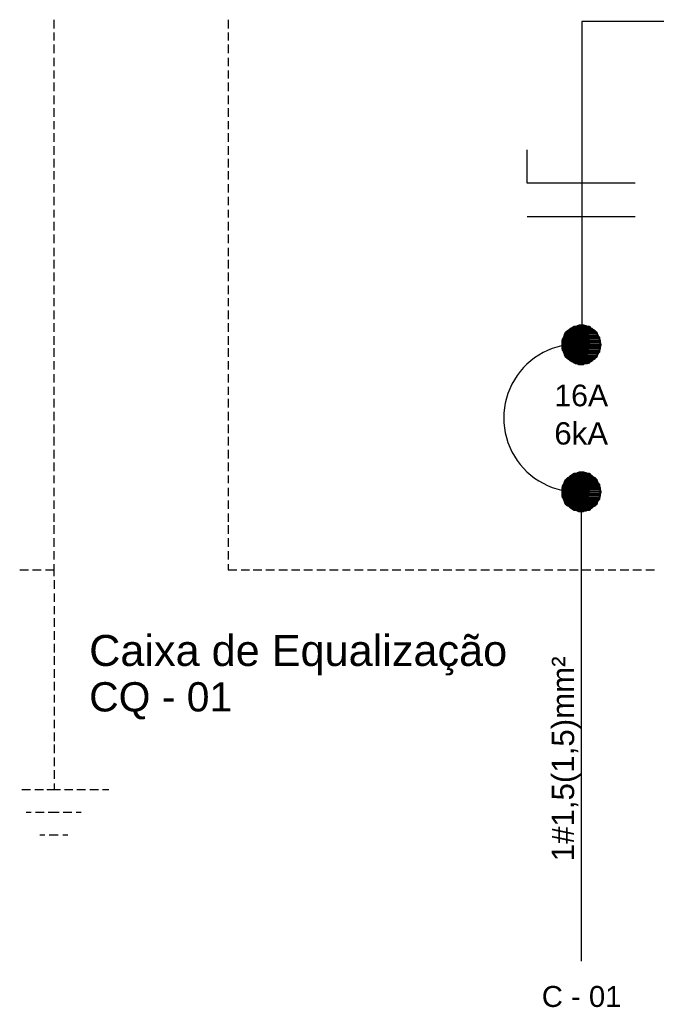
# Model space of a CAD drawing. Header units: millimetres. Extents: x 53 to 176, y -29 to 32.
# Drawn here: x 120.793 to 123.981, y 9.904 to 14.847 of the extents above; entities that cross this region are included whole.
import ezdxf

# ---------------------------------------------------------------- set-up
doc = ezdxf.new("R2010")
doc.units = ezdxf.units.MM
doc.layers.add('13 - Diagrama unifilar', color=7, linetype='Continuous', lineweight=30)
doc.styles.add('Arial0', font='arial.ttf', dxfattribs={"height": 3.14658})

msp = doc.modelspace()

# ---------------------------------------------------------------- hatches: boundary and pattern name
at = {"layer": '13 - Diagrama unifilar', "true_color": 0x000007}
h = msp.add_hatch(color=7, dxfattribs=at)
h.paths.add_polyline_path([(123.6607, 13.2994), (123.5503, 13.2994), (123.6677, 13.2924)])
h.paths.add_polyline_path([(123.5503, 13.2994), (123.6677, 13.2924), (123.5434, 13.2924)])
h = msp.add_hatch(color=7, dxfattribs=at)
h.paths.add_polyline_path([(123.6537, 13.3022), (123.5573, 13.3022), (123.6607, 13.2994)])
h.paths.add_polyline_path([(123.5573, 13.3022), (123.6607, 13.2994), (123.5503, 13.2994)])
h = msp.add_hatch(color=7, dxfattribs=at)
h.paths.add_polyline_path([(123.6467, 13.3092), (123.5685, 13.3092), (123.6537, 13.3022)])
h.paths.add_polyline_path([(123.5685, 13.3092), (123.6537, 13.3022), (123.5573, 13.3022)])
h = msp.add_hatch(color=7, dxfattribs=at)
h.paths.add_polyline_path([(123.6286, 13.3133), (123.5853, 13.3133), (123.6355, 13.3092)])
h.paths.add_polyline_path([(123.5853, 13.3133), (123.6355, 13.3092), (123.5755, 13.3092)])
h = msp.add_hatch(color=7, dxfattribs=at)
h.paths.add_polyline_path([(123.6174, 13.3161), (123.5936, 13.3161), (123.6286, 13.3133)])
h.paths.add_polyline_path([(123.5936, 13.3161), (123.6286, 13.3133), (123.5853, 13.3133)])
h = msp.add_hatch(color=7, dxfattribs=at)
h.paths.add_polyline_path([(123.697, 13.2491), (123.514, 13.2491), (123.6998, 13.2379)])
h.paths.add_polyline_path([(123.514, 13.2491), (123.6998, 13.2379), (123.5112, 13.2379)])
h = msp.add_hatch(color=7, dxfattribs=at)
h.paths.add_polyline_path([(123.697, 13.2561), (123.5182, 13.2561), (123.697, 13.2491)])
h.paths.add_polyline_path([(123.5182, 13.2561), (123.697, 13.2491), (123.514, 13.2491)])
h = msp.add_hatch(color=7, dxfattribs=at)
h.paths.add_polyline_path([(123.69, 13.2631), (123.521, 13.2631), (123.697, 13.2561)])
h.paths.add_polyline_path([(123.521, 13.2631), (123.697, 13.2561), (123.5182, 13.2561)])
h = msp.add_hatch(color=7, dxfattribs=at)
h.paths.add_polyline_path([(123.6858, 13.2742), (123.5252, 13.2742), (123.69, 13.2631)])
h.paths.add_polyline_path([(123.5252, 13.2742), (123.69, 13.2631), (123.521, 13.2631)])
h = msp.add_hatch(color=7, dxfattribs=at)
h.paths.add_polyline_path([(123.683, 13.2812), (123.528, 13.2812), (123.6858, 13.2742)])
h.paths.add_polyline_path([(123.528, 13.2812), (123.6858, 13.2742), (123.5252, 13.2742)])
h = msp.add_hatch(color=7, dxfattribs=at)
h.paths.add_polyline_path([(123.6746, 13.2882), (123.5364, 13.2882), (123.683, 13.2812)])
h.paths.add_polyline_path([(123.5364, 13.2882), (123.683, 13.2812), (123.528, 13.2812)])
h = msp.add_hatch(color=7, dxfattribs=at)
h.paths.add_polyline_path([(123.6677, 13.2924), (123.5434, 13.2924), (123.6746, 13.2882)])
h.paths.add_polyline_path([(123.5434, 13.2924), (123.6746, 13.2882), (123.5364, 13.2882)])
h = msp.add_hatch(color=7, dxfattribs=at)
h.paths.add_polyline_path([(123.6998, 13.2379), (123.5112, 13.2379), (123.6998, 13.2309)])
h.paths.add_polyline_path([(123.5112, 13.2379), (123.6998, 13.2309), (123.5112, 13.2309)])
h = msp.add_hatch(color=7, dxfattribs=at)
h.paths.add_polyline_path([(123.6998, 13.2309), (123.5112, 13.2309), (123.704, 13.2198)])
h.paths.add_polyline_path([(123.5112, 13.2309), (123.704, 13.2198), (123.5112, 13.2198)])
h = msp.add_hatch(color=7, dxfattribs=at)
h.paths.add_polyline_path([(123.704, 13.2198), (123.5112, 13.2198), (123.6998, 13.21)])
h.paths.add_polyline_path([(123.5112, 13.2198), (123.6998, 13.21), (123.5112, 13.21)])
h = msp.add_hatch(color=7, dxfattribs=at)
h.paths.add_polyline_path([(123.6998, 13.21), (123.5112, 13.21), (123.6998, 13.203)])
h.paths.add_polyline_path([(123.5112, 13.21), (123.6998, 13.203), (123.5112, 13.203)])
h = msp.add_hatch(color=7, dxfattribs=at)
h.paths.add_polyline_path([(123.6998, 13.203), (123.5112, 13.203), (123.697, 13.1918)])
h.paths.add_polyline_path([(123.5112, 13.203), (123.697, 13.1918), (123.514, 13.1918)])
h = msp.add_hatch(color=7, dxfattribs=at)
h.paths.add_polyline_path([(123.697, 13.1918), (123.514, 13.1918), (123.697, 13.1848)])
h.paths.add_polyline_path([(123.514, 13.1918), (123.697, 13.1848), (123.5182, 13.1848)])
h = msp.add_hatch(color=7, dxfattribs=at)
h.paths.add_polyline_path([(123.697, 13.1848), (123.5182, 13.1848), (123.69, 13.1779)])
h.paths.add_polyline_path([(123.5182, 13.1848), (123.69, 13.1779), (123.521, 13.1779)])
h = msp.add_hatch(color=7, dxfattribs=at)
h.paths.add_polyline_path([(123.69, 13.1779), (123.521, 13.1779), (123.6858, 13.1667)])
h.paths.add_polyline_path([(123.521, 13.1779), (123.6858, 13.1667), (123.5252, 13.1667)])
h = msp.add_hatch(color=7, dxfattribs=at)
h.paths.add_polyline_path([(123.6858, 13.1667), (123.5252, 13.1667), (123.683, 13.1597)])
h.paths.add_polyline_path([(123.5252, 13.1667), (123.683, 13.1597), (123.528, 13.1597)])
h = msp.add_hatch(color=7, dxfattribs=at)
h.paths.add_polyline_path([(123.683, 13.1597), (123.528, 13.1597), (123.6746, 13.1527)])
h.paths.add_polyline_path([(123.528, 13.1597), (123.6746, 13.1527), (123.5364, 13.1527)])
h = msp.add_hatch(color=7, dxfattribs=at)
h.paths.add_polyline_path([(123.6746, 13.1527), (123.5364, 13.1527), (123.6677, 13.1485)])
h.paths.add_polyline_path([(123.5364, 13.1527), (123.6677, 13.1485), (123.5434, 13.1485)])
h = msp.add_hatch(color=7, dxfattribs=at)
h.paths.add_polyline_path([(123.6677, 13.1485), (123.5434, 13.1485), (123.6607, 13.1415)])
h.paths.add_polyline_path([(123.5434, 13.1485), (123.6607, 13.1415), (123.5503, 13.1415)])
h = msp.add_hatch(color=7, dxfattribs=at)
h.paths.add_polyline_path([(123.6607, 13.1415), (123.5503, 13.1415), (123.6537, 13.1373)])
h.paths.add_polyline_path([(123.5503, 13.1415), (123.6537, 13.1373), (123.5573, 13.1373)])
h = msp.add_hatch(color=7, dxfattribs=at)
h.paths.add_polyline_path([(123.6537, 13.1373), (123.5573, 13.1373), (123.6467, 13.1304)])
h.paths.add_polyline_path([(123.5573, 13.1373), (123.6467, 13.1304), (123.5685, 13.1304)])
h = msp.add_hatch(color=7, dxfattribs=at)
h.paths.add_polyline_path([(123.6467, 13.1304), (123.5685, 13.1304), (123.6355, 13.1276)])
h.paths.add_polyline_path([(123.5685, 13.1304), (123.6355, 13.1276), (123.5755, 13.1276)])
h = msp.add_hatch(color=7, dxfattribs=at)
h.paths.add_polyline_path([(123.5853, 13.1276), (123.5936, 13.1234), (123.6174, 13.1234)])
h.paths.add_polyline_path([(123.5936, 13.1234), (123.6174, 13.1234), (123.6104, 13.1234)])
for points in [[(123.5853, 13.1276), (123.6286, 13.1276), (123.6174, 13.1234)], [(123.5853, 12.3901), (123.6286, 12.3901), (123.6174, 12.3873)]]:
    msp.add_hatch(color=7, dxfattribs=at).paths.add_polyline_path(points)
h = msp.add_hatch(color=7, dxfattribs=at)
h.paths.add_polyline_path([(123.6607, 12.5619), (123.5503, 12.5619), (123.6677, 12.5549)])
h.paths.add_polyline_path([(123.5503, 12.5619), (123.6677, 12.5549), (123.5434, 12.5549)])
h = msp.add_hatch(color=7, dxfattribs=at)
h.paths.add_polyline_path([(123.6537, 12.5661), (123.5573, 12.5661), (123.6607, 12.5619)])
h.paths.add_polyline_path([(123.5573, 12.5661), (123.6607, 12.5619), (123.5503, 12.5619)])
h = msp.add_hatch(color=7, dxfattribs=at)
h.paths.add_polyline_path([(123.6467, 12.5731), (123.5685, 12.5731), (123.6537, 12.5661)])
h.paths.add_polyline_path([(123.5685, 12.5731), (123.6537, 12.5661), (123.5573, 12.5661)])
h = msp.add_hatch(color=7, dxfattribs=at)
h.paths.add_polyline_path([(123.6286, 12.5772), (123.5853, 12.5772), (123.6355, 12.5731)])
h.paths.add_polyline_path([(123.5853, 12.5772), (123.6355, 12.5731), (123.5755, 12.5731)])
h = msp.add_hatch(color=7, dxfattribs=at)
h.paths.add_polyline_path([(123.6174, 12.58), (123.5936, 12.58), (123.6286, 12.5772)])
h.paths.add_polyline_path([(123.5936, 12.58), (123.6286, 12.5772), (123.5853, 12.5772)])
h = msp.add_hatch(color=7, dxfattribs=at)
h.paths.add_polyline_path([(123.697, 12.5116), (123.514, 12.5116), (123.6998, 12.5018)])
h.paths.add_polyline_path([(123.514, 12.5116), (123.6998, 12.5018), (123.5112, 12.5018)])
h = msp.add_hatch(color=7, dxfattribs=at)
h.paths.add_polyline_path([(123.697, 12.52), (123.5182, 12.52), (123.697, 12.5116)])
h.paths.add_polyline_path([(123.5182, 12.52), (123.697, 12.5116), (123.514, 12.5116)])
h = msp.add_hatch(color=7, dxfattribs=at)
h.paths.add_polyline_path([(123.69, 12.527), (123.521, 12.527), (123.697, 12.52)])
h.paths.add_polyline_path([(123.521, 12.527), (123.697, 12.52), (123.5182, 12.52)])
h = msp.add_hatch(color=7, dxfattribs=at)
h.paths.add_polyline_path([(123.6858, 12.5367), (123.5252, 12.5367), (123.69, 12.527)])
h.paths.add_polyline_path([(123.5252, 12.5367), (123.69, 12.527), (123.521, 12.527)])
h = msp.add_hatch(color=7, dxfattribs=at)
h.paths.add_polyline_path([(123.683, 12.5437), (123.528, 12.5437), (123.6858, 12.5367)])
h.paths.add_polyline_path([(123.528, 12.5437), (123.6858, 12.5367), (123.5252, 12.5367)])
h = msp.add_hatch(color=7, dxfattribs=at)
h.paths.add_polyline_path([(123.6746, 12.5521), (123.5364, 12.5521), (123.683, 12.5437)])
h.paths.add_polyline_path([(123.5364, 12.5521), (123.683, 12.5437), (123.528, 12.5437)])
h = msp.add_hatch(color=7, dxfattribs=at)
h.paths.add_polyline_path([(123.6677, 12.5549), (123.5434, 12.5549), (123.6746, 12.5521)])
h.paths.add_polyline_path([(123.5434, 12.5549), (123.6746, 12.5521), (123.5364, 12.5521)])
h = msp.add_hatch(color=7, dxfattribs=at)
h.paths.add_polyline_path([(123.6998, 12.5018), (123.5112, 12.5018), (123.6998, 12.4948)])
h.paths.add_polyline_path([(123.5112, 12.5018), (123.6998, 12.4948), (123.5112, 12.4948)])
h = msp.add_hatch(color=7, dxfattribs=at)
h.paths.add_polyline_path([(123.6998, 12.4948), (123.5112, 12.4948), (123.704, 12.4837)])
h.paths.add_polyline_path([(123.5112, 12.4948), (123.704, 12.4837), (123.5112, 12.4837)])
h = msp.add_hatch(color=7, dxfattribs=at)
h.paths.add_polyline_path([(123.704, 12.4837), (123.5112, 12.4837), (123.6998, 12.4725)])
h.paths.add_polyline_path([(123.5112, 12.4837), (123.6998, 12.4725), (123.5112, 12.4725)])
h = msp.add_hatch(color=7, dxfattribs=at)
h.paths.add_polyline_path([(123.6998, 12.4725), (123.5112, 12.4725), (123.6998, 12.4655)])
h.paths.add_polyline_path([(123.5112, 12.4725), (123.6998, 12.4655), (123.5112, 12.4655)])
h = msp.add_hatch(color=7, dxfattribs=at)
h.paths.add_polyline_path([(123.6998, 12.4655), (123.5112, 12.4655), (123.697, 12.4543)])
h.paths.add_polyline_path([(123.5112, 12.4655), (123.697, 12.4543), (123.514, 12.4543)])
h = msp.add_hatch(color=7, dxfattribs=at)
h.paths.add_polyline_path([(123.697, 12.4543), (123.514, 12.4543), (123.697, 12.4474)])
h.paths.add_polyline_path([(123.514, 12.4543), (123.697, 12.4474), (123.5182, 12.4474)])
h = msp.add_hatch(color=7, dxfattribs=at)
h.paths.add_polyline_path([(123.697, 12.4474), (123.5182, 12.4474), (123.69, 12.4404)])
h.paths.add_polyline_path([(123.5182, 12.4474), (123.69, 12.4404), (123.521, 12.4404)])
h = msp.add_hatch(color=7, dxfattribs=at)
h.paths.add_polyline_path([(123.69, 12.4404), (123.521, 12.4404), (123.6858, 12.4306)])
h.paths.add_polyline_path([(123.521, 12.4404), (123.6858, 12.4306), (123.5252, 12.4306)])
h = msp.add_hatch(color=7, dxfattribs=at)
h.paths.add_polyline_path([(123.6858, 12.4306), (123.5252, 12.4306), (123.683, 12.4222)])
h.paths.add_polyline_path([(123.5252, 12.4306), (123.683, 12.4222), (123.528, 12.4222)])
h = msp.add_hatch(color=7, dxfattribs=at)
h.paths.add_polyline_path([(123.683, 12.4222), (123.528, 12.4222), (123.6746, 12.4152)])
h.paths.add_polyline_path([(123.528, 12.4222), (123.6746, 12.4152), (123.5364, 12.4152)])
h = msp.add_hatch(color=7, dxfattribs=at)
h.paths.add_polyline_path([(123.6746, 12.4152), (123.5364, 12.4152), (123.6677, 12.4124)])
h.paths.add_polyline_path([(123.5364, 12.4152), (123.6677, 12.4124), (123.5434, 12.4124)])
h = msp.add_hatch(color=7, dxfattribs=at)
h.paths.add_polyline_path([(123.6677, 12.4124), (123.5434, 12.4124), (123.6607, 12.4054)])
h.paths.add_polyline_path([(123.5434, 12.4124), (123.6607, 12.4054), (123.5503, 12.4054)])
h = msp.add_hatch(color=7, dxfattribs=at)
h.paths.add_polyline_path([(123.6607, 12.4054), (123.5503, 12.4054), (123.6537, 12.4013)])
h.paths.add_polyline_path([(123.5503, 12.4054), (123.6537, 12.4013), (123.5573, 12.4013)])
h = msp.add_hatch(color=7, dxfattribs=at)
h.paths.add_polyline_path([(123.6537, 12.4013), (123.5573, 12.4013), (123.6467, 12.3943)])
h.paths.add_polyline_path([(123.5573, 12.4013), (123.6467, 12.3943), (123.5685, 12.3943)])
h = msp.add_hatch(color=7, dxfattribs=at)
h.paths.add_polyline_path([(123.6355, 12.3943), (123.5755, 12.3943), (123.6286, 12.3901)])
h.paths.add_polyline_path([(123.5755, 12.3943), (123.6286, 12.3901), (123.5853, 12.3901)])
h = msp.add_hatch(color=7, dxfattribs=at)
h.paths.add_polyline_path([(123.5853, 12.3901), (123.5936, 12.3873), (123.6174, 12.3873)])
h.paths.add_polyline_path([(123.5936, 12.3873), (123.6174, 12.3873), (123.6104, 12.3873)])

# ---------------------------------------------------------------- linework, layer by layer
at = {"layer": '13 - Diagrama unifilar', "color": 6, "linetype": 'Continuous', "lineweight": 20, "true_color": 0x000006}
for points in [[(120.9649, 14.8037), (120.9649, 14.847), (120.9649, 14.847)], [(121.8379, 14.847), (121.8379, 14.8037), (121.8379, 14.8037)], [(120.9649, 14.7436), (120.9649, 14.7827), (120.9649, 14.7827)], [(121.8379, 14.7827), (121.8379, 14.7436), (121.8379, 14.7436)], [(120.9649, 14.6794), (120.9649, 14.7227), (120.9649, 14.7227)], [(121.8379, 14.7227), (121.8379, 14.6794), (121.8379, 14.6794)], [(120.9649, 14.6151), (120.9649, 14.657), (120.9649, 14.657)], [(121.8379, 14.657), (121.8379, 14.6151), (121.8379, 14.6151)], [(120.9649, 14.5537), (120.9649, 14.5928), (120.9649, 14.5928)], [(121.8379, 14.5928), (121.8379, 14.5537), (121.8379, 14.5537)], [(120.9649, 14.4894), (120.9649, 14.5327), (120.9649, 14.5327)], [(121.8379, 14.5327), (121.8379, 14.4894), (121.8379, 14.4894)], [(120.9649, 14.4252), (120.9649, 14.4685), (120.9649, 14.4685)], [(121.8379, 14.4685), (121.8379, 14.4252), (121.8379, 14.4252)], [(120.9649, 14.3609), (120.9649, 14.4042), (120.9649, 14.4042)], [(121.8379, 14.4042), (121.8379, 14.3609), (121.8379, 14.3609)], [(120.9649, 14.2995), (120.9649, 14.34), (120.9649, 14.34)], [(121.8379, 14.34), (121.8379, 14.2995), (121.8379, 14.2995)], [(120.9649, 14.2352), (120.9649, 14.2785), (120.9649, 14.2785)], [(121.8379, 14.2785), (121.8379, 14.2352), (121.8379, 14.2352)], [(120.9649, 14.171), (120.9649, 14.2142), (120.9649, 14.2142)], [(121.8379, 14.2142), (121.8379, 14.171), (121.8379, 14.171)], [(120.9649, 14.1067), (120.9649, 14.15), (120.9649, 14.15)], [(121.8379, 14.15), (121.8379, 14.1067), (121.8379, 14.1067)], [(120.9649, 14.0466), (120.9649, 14.0885), (120.9649, 14.0885)], [(121.8379, 14.0885), (121.8379, 14.0466), (121.8379, 14.0466)], [(120.9649, 13.9824), (120.9649, 14.0243), (120.9649, 14.0243)], [(121.8379, 14.0243), (121.8379, 13.9824), (121.8379, 13.9824)], [(120.9649, 13.9181), (120.9649, 13.96), (120.9649, 13.96)], [(121.8379, 13.96), (121.8379, 13.9181), (121.8379, 13.9181)], [(120.9649, 13.8567), (120.9649, 13.8958), (120.9649, 13.8958)], [(121.8379, 13.8958), (121.8379, 13.8567), (121.8379, 13.8567)], [(120.9649, 13.7924), (120.9649, 13.8357), (120.9649, 13.8357)], [(121.8379, 13.8357), (121.8379, 13.7924), (121.8379, 13.7924)], [(120.9649, 13.7282), (120.9649, 13.7715), (120.9649, 13.7715)], [(121.8379, 13.7715), (121.8379, 13.7282), (121.8379, 13.7282)], [(120.9649, 13.6639), (120.9649, 13.7058), (120.9649, 13.7058)], [(121.8379, 13.7058), (121.8379, 13.6639), (121.8379, 13.6639)], [(120.9649, 13.6025), (120.9649, 13.6458), (120.9649, 13.6458)], [(121.8379, 13.6458), (121.8379, 13.6025), (121.8379, 13.6025)], [(120.9649, 13.5382), (120.9649, 13.5815), (120.9649, 13.5815)], [(121.8379, 13.5815), (121.8379, 13.5382), (121.8379, 13.5382)], [(120.9649, 13.474), (120.9649, 13.5173), (120.9649, 13.5173)], [(121.8379, 13.5173), (121.8379, 13.474), (121.8379, 13.474)], [(120.9649, 13.4139), (120.9649, 13.453), (120.9649, 13.453)], [(121.8379, 13.453), (121.8379, 13.4139), (121.8379, 13.4139)], [(120.9649, 13.3483), (120.9649, 13.3916), (120.9649, 13.3916)], [(121.8379, 13.3916), (121.8379, 13.3483), (121.8379, 13.3483)], [(120.9649, 13.284), (120.9649, 13.3273), (120.9649, 13.3273)], [(121.8379, 13.3273), (121.8379, 13.284), (121.8379, 13.284)], [(120.9649, 13.2198), (120.9649, 13.2631), (120.9649, 13.2631)], [(121.8379, 13.2631), (121.8379, 13.2198), (121.8379, 13.2198)], [(120.9649, 13.1597), (120.9649, 13.203), (120.9649, 13.203)], [(121.8379, 13.203), (121.8379, 13.1597), (121.8379, 13.1597)], [(120.9649, 13.0954), (120.9649, 13.1373), (120.9649, 13.1373)], [(121.8379, 13.1373), (121.8379, 13.0954), (121.8379, 13.0954)], [(120.9649, 13.0312), (120.9649, 13.0731), (120.9649, 13.0731)], [(121.8379, 13.0731), (121.8379, 13.0312), (121.8379, 13.0312)], [(120.9649, 12.9697), (120.9649, 13.0088), (120.9649, 13.0088)], [(121.8379, 13.0088), (121.8379, 12.9697), (121.8379, 12.9697)], [(120.9649, 12.9055), (120.9649, 12.9488), (120.9649, 12.9488)], [(121.8379, 12.9488), (121.8379, 12.9055), (121.8379, 12.9055)], [(120.9649, 12.8412), (120.9649, 12.8845), (120.9649, 12.8845)], [(121.8379, 12.8845), (121.8379, 12.8412), (121.8379, 12.8412)], [(120.9649, 12.777), (120.9649, 12.8203), (120.9649, 12.8203)], [(121.8379, 12.8203), (121.8379, 12.777), (121.8379, 12.777)], [(120.9649, 12.7155), (120.9649, 12.7588), (120.9649, 12.7588)], [(121.8379, 12.7588), (121.8379, 12.7155), (121.8379, 12.7155)], [(120.9649, 12.6513), (120.9649, 12.6946), (120.9649, 12.6946)], [(121.8379, 12.6946), (121.8379, 12.6513), (121.8379, 12.6513)], [(120.9649, 12.587), (120.9649, 12.6303), (120.9649, 12.6303)], [(121.8379, 12.6303), (121.8379, 12.587), (121.8379, 12.587)], [(120.9649, 12.527), (120.9649, 12.5661), (120.9649, 12.5661)], [(121.8379, 12.5661), (121.8379, 12.527), (121.8379, 12.527)], [(120.9649, 12.4627), (120.9649, 12.5046), (120.9649, 12.5046)], [(121.8379, 12.5046), (121.8379, 12.4627), (121.8379, 12.4627)], [(120.9649, 12.3985), (120.9649, 12.4404), (120.9649, 12.4404)], [(121.8379, 12.4404), (121.8379, 12.3985), (121.8379, 12.3985)], [(120.9649, 12.3328), (120.9649, 12.3761), (120.9649, 12.3761)], [(121.8379, 12.3761), (121.8379, 12.3328), (121.8379, 12.3328)], [(120.9649, 12.2728), (120.9649, 12.3161), (120.9649, 12.3161)], [(121.8379, 12.3161), (121.8379, 12.2728), (121.8379, 12.2728)], [(120.9649, 12.2085), (120.9649, 12.2518), (120.9649, 12.2518)], [(121.8379, 12.2518), (121.8379, 12.2085), (121.8379, 12.2085)], [(120.9649, 12.1443), (120.9649, 12.1862), (120.9649, 12.1862)], [(121.8379, 12.1862), (121.8379, 12.1443), (121.8379, 12.1443)], [(120.9649, 12.094), (120.9649, 12.1219), (120.9649, 12.1219)], [(121.8379, 12.1219), (121.8379, 12.094), (121.8798, 12.094)], [(120.7931, 12.094), (120.8364, 12.094), (120.8364, 12.094)], [(120.8574, 12.094), (120.9007, 12.094), (120.9007, 12.094)], [(120.9216, 12.094), (120.9649, 12.094), (120.9649, 12.094)], [(120.9649, 12.0618), (120.9649, 12.094), (120.9635, 12.0954)], [(121.9022, 12.094), (121.9441, 12.094), (121.9441, 12.094)], [(121.9622, 12.094), (122.0055, 12.094), (122.0055, 12.094)], [(122.0265, 12.094), (122.0698, 12.094), (122.0698, 12.094)], [(122.0907, 12.094), (122.134, 12.094), (122.134, 12.094)], [(122.155, 12.094), (122.1955, 12.094), (122.1955, 12.094)], [(122.2164, 12.094), (122.2597, 12.094), (122.2597, 12.094)], [(122.2807, 12.094), (122.324, 12.094), (122.324, 12.094)], [(122.3449, 12.094), (122.3882, 12.094), (122.3882, 12.094)], [(122.4092, 12.094), (122.4483, 12.094), (122.4483, 12.094)], [(122.4706, 12.094), (122.5125, 12.094), (122.5125, 12.094)], [(122.5349, 12.094), (122.5782, 12.094), (122.5782, 12.094)], [(122.5991, 12.094), (122.6383, 12.094), (122.6383, 12.094)], [(122.6592, 12.094), (122.7025, 12.094), (122.7025, 12.094)], [(122.7235, 12.094), (122.7668, 12.094), (122.7668, 12.094)], [(122.7891, 12.094), (122.831, 12.094), (122.831, 12.094)], [(122.8534, 12.094), (122.8925, 12.094), (122.8925, 12.094)], [(122.9134, 12.094), (122.9567, 12.094), (122.9567, 12.094)], [(122.9777, 12.094), (123.021, 12.094), (123.021, 12.094)], [(123.0419, 12.094), (123.081, 12.094), (123.081, 12.094)], [(123.1034, 12.094), (123.1467, 12.094), (123.1467, 12.094)], [(123.1676, 12.094), (123.2109, 12.094), (123.2109, 12.094)], [(123.2319, 12.094), (123.2752, 12.094), (123.2752, 12.094)], [(123.2961, 12.094), (123.3352, 12.094), (123.3352, 12.094)], [(123.3576, 12.094), (123.3995, 12.094), (123.3995, 12.094)], [(123.4218, 12.094), (123.4637, 12.094), (123.4637, 12.094)], [(123.4861, 12.094), (123.528, 12.094), (123.528, 12.094)], [(123.5461, 12.094), (123.5894, 12.094), (123.5894, 12.094)], [(123.6104, 12.094), (123.6537, 12.094), (123.6537, 12.094)], [(123.6746, 12.094), (123.7179, 12.094), (123.7179, 12.094)], [(123.7403, 12.094), (123.7794, 12.094), (123.7794, 12.094)], [(123.8004, 12.094), (123.8437, 12.094), (123.8437, 12.094)], [(123.8646, 12.094), (123.9079, 12.094), (123.9079, 12.094)], [(123.9289, 12.094), (123.9722, 12.094), (123.9722, 12.094)], [(120.9649, 12.0409), (120.9649, 11.9976), (120.9649, 11.9976)], [(120.9649, 11.9752), (120.9649, 11.9333), (120.9649, 11.9333)], [(120.9649, 11.911), (120.9649, 11.8719), (120.9649, 11.8719)], [(120.9649, 11.8509), (120.9649, 11.8076), (120.9649, 11.8076)], [(120.9649, 11.7867), (120.9649, 11.7434), (120.9649, 11.7434)], [(120.9649, 11.7224), (120.9649, 11.6791), (120.9649, 11.6791)], [(120.9649, 11.661), (120.9649, 11.6177), (120.9649, 11.6177)], [(120.9649, 11.5967), (120.9649, 11.5534), (120.9649, 11.5534)], [(120.9649, 11.5325), (120.9649, 11.4892), (120.9649, 11.4892)], [(120.9649, 11.4682), (120.9649, 11.4291), (120.9649, 11.4291)], [(120.9649, 11.4068), (120.9649, 11.3649), (120.9649, 11.3649)], [(120.9649, 11.3425), (120.9649, 11.3006), (120.9649, 11.3006)], [(120.9649, 11.2783), (120.9649, 11.2364), (120.9649, 11.2364)], [(120.9649, 11.2182), (120.9649, 11.1749), (120.9649, 11.1749)], [(120.9649, 11.154), (120.9649, 11.1107), (120.9649, 11.1107)], [(120.9649, 11.0897), (120.9649, 11.0464), (120.9649, 11.0464)], [(120.9649, 11.0241), (120.9649, 10.9919), (120.9649, 10.9919)], [(120.8462, 10.9919), (120.8043, 10.9919), (120.8043, 10.9919)], [(120.9119, 10.9919), (120.8686, 10.9919), (120.8686, 10.9919)], [(120.9971, 10.9919), (120.9649, 10.9919), (120.9286, 10.9919)], [(121.0585, 10.9919), (121.018, 10.9919), (121.018, 10.9919)], [(121.1228, 10.9919), (121.0795, 10.9919), (121.0795, 10.9919)], [(121.187, 10.9919), (121.1437, 10.9919), (121.1437, 10.9919)], [(121.2401, 10.9919), (121.208, 10.9919), (121.208, 10.9919)], [(120.8504, 10.8788), (120.8253, 10.8788), (120.8253, 10.8788)], [(120.9147, 10.8788), (120.8714, 10.8788), (120.8714, 10.8788)], [(120.9901, 10.8788), (120.9649, 10.8788), (120.9356, 10.8788)], [(121.0543, 10.8788), (121.011, 10.8788), (121.011, 10.8788)], [(121.1004, 10.8788), (121.0753, 10.8788), (121.0753, 10.8788)], [(120.9188, 10.7643), (120.8937, 10.7643), (120.8937, 10.7643)], [(120.9859, 10.7643), (120.9649, 10.7643), (120.9398, 10.7643)], [(121.0334, 10.7643), (121.0082, 10.7643), (121.0082, 10.7643)]]:
    msp.add_lwpolyline(points, dxfattribs=at)
at = {"layer": '13 - Diagrama unifilar', "color": 7, "linetype": 'Continuous', "lineweight": 9, "true_color": 0x000007}
msp.add_lwpolyline([(132.7187, 14.8386), (123.609, 14.8386), (123.609, 13.2184)], dxfattribs=at)
at = {"layer": '13 - Diagrama unifilar', "color": 7, "linetype": 'Continuous', "lineweight": 20, "true_color": 0x000007}
for points in [[(123.8758, 14.0285), (123.6076, 14.0285), (123.3352, 14.0285), (123.3352, 14.1961)], [(123.8758, 13.8609), (123.6076, 13.8609), (123.3352, 13.8609)], [(123.6076, 10.1343), (123.6076, 12.4837), (123.6076, 12.4837)]]:
    msp.add_lwpolyline(points, dxfattribs=at)
at = {"layer": '13 - Diagrama unifilar', "color": 7, "linetype": 'Continuous', "lineweight": -2, "true_color": 0x000007}
for points in [[(123.5503, 13.2994), (123.6677, 13.2924), (123.5434, 13.2924)], [(123.5573, 13.3022), (123.6607, 13.2994), (123.5503, 13.2994)], [(123.6607, 13.2994), (123.5503, 13.2994), (123.6677, 13.2924)], [(123.5685, 13.3092), (123.6537, 13.3022), (123.5573, 13.3022)], [(123.6537, 13.3022), (123.5573, 13.3022), (123.6607, 13.2994)], [(123.5755, 13.3092), (123.6467, 13.3092), (123.5685, 13.3092)], [(123.6467, 13.3092), (123.5685, 13.3092), (123.6537, 13.3022)], [(123.5853, 13.3133), (123.6355, 13.3092), (123.5755, 13.3092)], [(123.6355, 13.3092), (123.5755, 13.3092), (123.6467, 13.3092)], [(123.5936, 13.3161), (123.6286, 13.3133), (123.5853, 13.3133)], [(123.6286, 13.3133), (123.5853, 13.3133), (123.6355, 13.3092)], [(123.6104, 13.3161), (123.6174, 13.3161), (123.5936, 13.3161)], [(123.6174, 13.3161), (123.5936, 13.3161), (123.6286, 13.3133)], [(123.514, 13.2491), (123.6998, 13.2379), (123.5112, 13.2379)], [(123.5182, 13.2561), (123.697, 13.2491), (123.514, 13.2491)], [(123.697, 13.2491), (123.514, 13.2491), (123.6998, 13.2379)], [(123.521, 13.2631), (123.697, 13.2561), (123.5182, 13.2561)], [(123.697, 13.2561), (123.5182, 13.2561), (123.697, 13.2491)], [(123.5252, 13.2742), (123.69, 13.2631), (123.521, 13.2631)], [(123.69, 13.2631), (123.521, 13.2631), (123.697, 13.2561)], [(123.528, 13.2812), (123.6858, 13.2742), (123.5252, 13.2742)], [(123.6858, 13.2742), (123.5252, 13.2742), (123.69, 13.2631)], [(123.5364, 13.2882), (123.683, 13.2812), (123.528, 13.2812)], [(123.683, 13.2812), (123.528, 13.2812), (123.6858, 13.2742)], [(123.5434, 13.2924), (123.6746, 13.2882), (123.5364, 13.2882)], [(123.6746, 13.2882), (123.5364, 13.2882), (123.683, 13.2812)], [(123.6677, 13.2924), (123.5434, 13.2924), (123.6746, 13.2882)], [(123.6998, 13.2379), (123.5112, 13.2379), (123.6998, 13.2309)], [(123.5112, 13.2379), (123.6998, 13.2309), (123.5112, 13.2309)], [(123.6998, 13.2309), (123.5112, 13.2309), (123.704, 13.2198)], [(123.5112, 13.2309), (123.704, 13.2198), (123.5112, 13.2198)], [(123.704, 13.2198), (123.5112, 13.2198), (123.6998, 13.21)], [(123.5112, 13.2198), (123.6998, 13.21), (123.5112, 13.21)], [(123.6998, 13.21), (123.5112, 13.21), (123.6998, 13.203)], [(123.5112, 13.21), (123.6998, 13.203), (123.5112, 13.203)], [(123.6998, 13.203), (123.5112, 13.203), (123.697, 13.1918)], [(123.5112, 13.203), (123.697, 13.1918), (123.514, 13.1918)], [(123.697, 13.1918), (123.514, 13.1918), (123.697, 13.1848)], [(123.514, 13.1918), (123.697, 13.1848), (123.5182, 13.1848)], [(123.697, 13.1848), (123.5182, 13.1848), (123.69, 13.1779)], [(123.5182, 13.1848), (123.69, 13.1779), (123.521, 13.1779)], [(123.69, 13.1779), (123.521, 13.1779), (123.6858, 13.1667)], [(123.521, 13.1779), (123.6858, 13.1667), (123.5252, 13.1667)], [(123.6858, 13.1667), (123.5252, 13.1667), (123.683, 13.1597)], [(123.5252, 13.1667), (123.683, 13.1597), (123.528, 13.1597)], [(123.683, 13.1597), (123.528, 13.1597), (123.6746, 13.1527)], [(123.528, 13.1597), (123.6746, 13.1527), (123.5364, 13.1527)], [(123.6746, 13.1527), (123.5364, 13.1527), (123.6677, 13.1485)], [(123.5364, 13.1527), (123.6677, 13.1485), (123.5434, 13.1485)], [(123.6677, 13.1485), (123.5434, 13.1485), (123.6607, 13.1415)], [(123.5434, 13.1485), (123.6607, 13.1415), (123.5503, 13.1415)], [(123.6607, 13.1415), (123.5503, 13.1415), (123.6537, 13.1373)], [(123.5503, 13.1415), (123.6537, 13.1373), (123.5573, 13.1373)], [(123.6537, 13.1373), (123.5573, 13.1373), (123.6467, 13.1304)], [(123.5573, 13.1373), (123.6467, 13.1304), (123.5685, 13.1304)], [(123.6467, 13.1304), (123.5685, 13.1304), (123.6355, 13.1276)], [(123.5685, 13.1304), (123.6355, 13.1276), (123.5755, 13.1276)], [(123.6355, 13.1276), (123.5755, 13.1276), (123.6286, 13.1276)], [(123.5755, 13.1276), (123.6286, 13.1276), (123.5853, 13.1276)], [(123.5853, 13.1276), (123.5936, 13.1234), (123.6174, 13.1234)], [(123.5853, 13.1276), (123.6286, 13.1276), (123.6174, 13.1234)], [(123.5936, 13.1234), (123.6174, 13.1234), (123.6104, 13.1234)], [(123.5503, 12.5619), (123.6677, 12.5549), (123.5434, 12.5549)], [(123.5573, 12.5661), (123.6607, 12.5619), (123.5503, 12.5619)], [(123.6607, 12.5619), (123.5503, 12.5619), (123.6677, 12.5549)], [(123.5685, 12.5731), (123.6537, 12.5661), (123.5573, 12.5661)], [(123.6537, 12.5661), (123.5573, 12.5661), (123.6607, 12.5619)], [(123.5755, 12.5731), (123.6467, 12.5731), (123.5685, 12.5731)], [(123.6467, 12.5731), (123.5685, 12.5731), (123.6537, 12.5661)], [(123.5853, 12.5772), (123.6355, 12.5731), (123.5755, 12.5731)], [(123.6355, 12.5731), (123.5755, 12.5731), (123.6467, 12.5731)], [(123.5936, 12.58), (123.6286, 12.5772), (123.5853, 12.5772)], [(123.6286, 12.5772), (123.5853, 12.5772), (123.6355, 12.5731)], [(123.6104, 12.58), (123.6174, 12.58), (123.5936, 12.58)], [(123.6174, 12.58), (123.5936, 12.58), (123.6286, 12.5772)], [(123.514, 12.5116), (123.6998, 12.5018), (123.5112, 12.5018)], [(123.5182, 12.52), (123.697, 12.5116), (123.514, 12.5116)], [(123.697, 12.5116), (123.514, 12.5116), (123.6998, 12.5018)], [(123.521, 12.527), (123.697, 12.52), (123.5182, 12.52)], [(123.697, 12.52), (123.5182, 12.52), (123.697, 12.5116)], [(123.5252, 12.5367), (123.69, 12.527), (123.521, 12.527)], [(123.69, 12.527), (123.521, 12.527), (123.697, 12.52)], [(123.528, 12.5437), (123.6858, 12.5367), (123.5252, 12.5367)], [(123.6858, 12.5367), (123.5252, 12.5367), (123.69, 12.527)], [(123.5364, 12.5521), (123.683, 12.5437), (123.528, 12.5437)], [(123.683, 12.5437), (123.528, 12.5437), (123.6858, 12.5367)], [(123.5434, 12.5549), (123.6746, 12.5521), (123.5364, 12.5521)], [(123.6746, 12.5521), (123.5364, 12.5521), (123.683, 12.5437)], [(123.6677, 12.5549), (123.5434, 12.5549), (123.6746, 12.5521)], [(123.6998, 12.5018), (123.5112, 12.5018), (123.6998, 12.4948)], [(123.5112, 12.5018), (123.6998, 12.4948), (123.5112, 12.4948)], [(123.6998, 12.4948), (123.5112, 12.4948), (123.704, 12.4837)], [(123.5112, 12.4948), (123.704, 12.4837), (123.5112, 12.4837)], [(123.704, 12.4837), (123.5112, 12.4837), (123.6998, 12.4725)], [(123.5112, 12.4837), (123.6998, 12.4725), (123.5112, 12.4725)], [(123.6998, 12.4725), (123.5112, 12.4725), (123.6998, 12.4655)], [(123.5112, 12.4725), (123.6998, 12.4655), (123.5112, 12.4655)], [(123.6998, 12.4655), (123.5112, 12.4655), (123.697, 12.4543)], [(123.5112, 12.4655), (123.697, 12.4543), (123.514, 12.4543)], [(123.697, 12.4543), (123.514, 12.4543), (123.697, 12.4474)], [(123.514, 12.4543), (123.697, 12.4474), (123.5182, 12.4474)], [(123.697, 12.4474), (123.5182, 12.4474), (123.69, 12.4404)], [(123.5182, 12.4474), (123.69, 12.4404), (123.521, 12.4404)], [(123.69, 12.4404), (123.521, 12.4404), (123.6858, 12.4306)], [(123.521, 12.4404), (123.6858, 12.4306), (123.5252, 12.4306)], [(123.6858, 12.4306), (123.5252, 12.4306), (123.683, 12.4222)], [(123.5252, 12.4306), (123.683, 12.4222), (123.528, 12.4222)], [(123.683, 12.4222), (123.528, 12.4222), (123.6746, 12.4152)], [(123.528, 12.4222), (123.6746, 12.4152), (123.5364, 12.4152)], [(123.6746, 12.4152), (123.5364, 12.4152), (123.6677, 12.4124)], [(123.5364, 12.4152), (123.6677, 12.4124), (123.5434, 12.4124)], [(123.6677, 12.4124), (123.5434, 12.4124), (123.6607, 12.4054)], [(123.5434, 12.4124), (123.6607, 12.4054), (123.5503, 12.4054)], [(123.6607, 12.4054), (123.5503, 12.4054), (123.6537, 12.4013)], [(123.5503, 12.4054), (123.6537, 12.4013), (123.5573, 12.4013)], [(123.6537, 12.4013), (123.5573, 12.4013), (123.6467, 12.3943)], [(123.5573, 12.4013), (123.6467, 12.3943), (123.5685, 12.3943)], [(123.6467, 12.3943), (123.5685, 12.3943), (123.6355, 12.3943)], [(123.5685, 12.3943), (123.6355, 12.3943), (123.5755, 12.3943)], [(123.6355, 12.3943), (123.5755, 12.3943), (123.6286, 12.3901)], [(123.5755, 12.3943), (123.6286, 12.3901), (123.5853, 12.3901)], [(123.5853, 12.3901), (123.5936, 12.3873), (123.6174, 12.3873)], [(123.5853, 12.3901), (123.6286, 12.3901), (123.6174, 12.3873)], [(123.5936, 12.3873), (123.6174, 12.3873), (123.6104, 12.3873)]]:
    msp.add_lwpolyline(points, close=True, dxfattribs=at)
at = {"layer": '13 - Diagrama unifilar', "color": 7, "linetype": 'Continuous', "lineweight": 20, "true_color": 0x000007}
msp.add_open_spline([(123.6076, 13.2226), (123.4707, 13.2309), (123.3408, 13.1625), (123.271, 13.0452), (123.271, 13.0452), (123.1997, 12.9278), (123.1997, 12.7798), (123.271, 12.6625), (123.271, 12.6625), (123.3408, 12.5451), (123.4707, 12.4767), (123.6076, 12.4837)], degree=3, knots=[0, 0, 0, 0, 0.083333, 0.083333, 0.083333, 0.083334, 0.166667, 0.166667, 0.166667, 0.166668, 1, 1, 1, 1], dxfattribs=at)

# ---------------------------------------------------------------- texts
at = {"layer": '13 - Diagrama unifilar', "color": 7, "true_color": 0x000007, "style": 'Arial0'}
for s, height, p in [('16A', 0.10845, (123.4707, 12.9121)), ('6kA', 0.11173, (123.4707, 12.7205)), ('Caixa de Equalização', 0.154955, (121.1409, 11.6122)), ('CQ - 01', 0.14647, (121.1409, 11.3844)), ('C - 01', 0.10493, (123.4079, 9.9052))]:
    msp.add_text(s, height=height, dxfattribs=at).set_placement(p)
msp.add_text('1#1,5(1,5)mm²', height=0.111952, rotation=90, dxfattribs=at).set_placement((123.5699, 10.6344))

doc.saveas('drawing.dxf')
